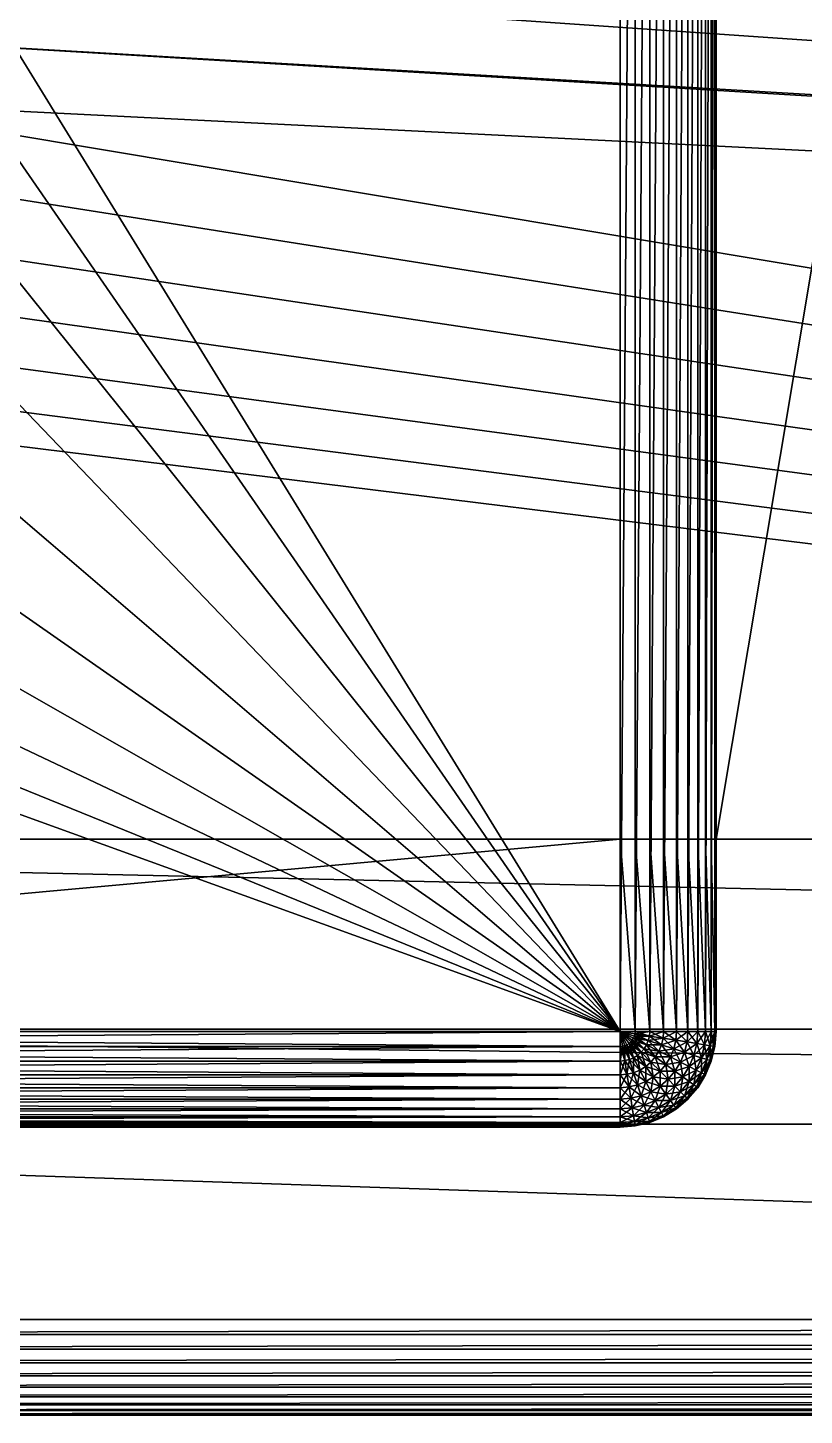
# Model space of a CAD drawing. Header units: millimetres. Extents: x 19.3 to 105.6, y 153.8 to 217.3.
# Drawn here: x 39.44 to 45.87, y 153.79 to 165.29 of the extents above; entities that cross this region are included whole.
import ezdxf

# ---------------------------------------------------------------- set-up
doc = ezdxf.new("R2010")
doc.units = ezdxf.units.MM
doc.layers.get('0').update_dxf_attribs({"color": 132, "linetype": 'CONTINUOUS'})

msp = doc.modelspace()

# ---------------------------------------------------------------- linework, layer by layer
at = {"invisible_edges": 16}
for points in [[(44.348, 174.436, 19.044), (39.274, 165.222, 19.044), (39.206, 166.028, 19.044)], [(44.348, 156.973, 19.044), (39.274, 165.222, 19.044), (44.348, 174.436, 19.044)], [(44.472, 174.436, 19.034), (44.472, 156.973, 19.034), (44.348, 156.973, 19.044)], [(44.472, 174.436, 19.034), (44.348, 156.973, 19.044), (44.348, 174.436, 19.044)], [(44.593, 174.436, 19.005), (44.593, 156.973, 19.005), (44.472, 156.973, 19.034)], [(44.593, 174.436, 19.005), (44.472, 156.973, 19.034), (44.472, 174.436, 19.034)], [(44.708, 174.436, 18.957), (44.708, 156.973, 18.957), (44.593, 156.973, 19.005)], [(44.708, 174.436, 18.957), (44.593, 156.973, 19.005), (44.593, 174.436, 19.005)], [(44.814, 174.436, 18.892), (44.814, 156.973, 18.892), (44.708, 156.973, 18.957)], [(44.814, 174.436, 18.892), (44.708, 156.973, 18.957), (44.708, 174.436, 18.957)], [(44.909, 174.436, 18.811), (44.909, 156.973, 18.811), (44.814, 156.973, 18.892)], [(44.909, 174.436, 18.811), (44.814, 156.973, 18.892), (44.814, 174.436, 18.892)], [(44.99, 174.436, 18.716), (44.99, 156.973, 18.716), (44.909, 156.973, 18.811)], [(44.99, 174.436, 18.716), (44.909, 156.973, 18.811), (44.909, 174.436, 18.811)], [(45.055, 174.436, 18.61), (45.055, 156.973, 18.61), (44.99, 156.973, 18.716)], [(45.055, 174.436, 18.61), (44.99, 156.973, 18.716), (44.99, 174.436, 18.716)], [(45.103, 174.436, 18.495), (45.103, 156.973, 18.495), (45.055, 156.973, 18.61)], [(45.103, 174.436, 18.495), (45.055, 156.973, 18.61), (45.055, 174.436, 18.61)], [(45.132, 174.436, 18.374), (45.132, 156.973, 18.374), (45.103, 156.973, 18.495)], [(45.132, 174.436, 18.374), (45.103, 156.973, 18.495), (45.103, 174.436, 18.495)], [(45.142, 174.436, 18.25), (45.142, 156.973, 18.25), (45.132, 156.973, 18.374)], [(45.142, 174.436, 18.25), (45.132, 156.973, 18.374), (45.132, 174.436, 18.374)], [(47.529, 172.842, 4.763), (45.142, 158.567, 4.763), (45.142, 174.436, 4.763)], [(45.142, 158.567, 5.556), (45.142, 156.973, 18.25), (45.142, 174.436, 18.25)], [(45.142, 158.567, 5.556), (45.142, 174.436, 18.25), (45.142, 158.567, 4.763)], [(45.142, 158.567, 4.763), (45.142, 174.436, 18.25), (45.142, 174.436, 4.763)], [(47.529, 158.567, 4.763), (45.142, 158.567, 4.763), (47.529, 172.842, 4.763)], [(35.174, 168.326, 21.431), (87.313, 164.422, 21.431), (34.64, 168.394, 21.431)], [(34.64, 168.394, 21.431), (87.313, 164.422, 21.431), (87.222, 164.953, 21.431)], [(34.64, 168.394, 21.431), (87.222, 164.953, 21.431), (87.222, 165.491, 21.431)], [(87.313, 164.422, 21.431), (35.174, 168.326, 21.431), (35.689, 168.168, 21.431)], [(35.689, 168.168, 21.431), (36.17, 167.926, 21.431), (87.313, 164.422, 21.431)], [(87.313, 164.422, 21.431), (36.17, 167.926, 21.431), (36.603, 167.606, 21.431)], [(88.497, 162.669, 21.431), (88.093, 163.025, 21.431), (36.603, 167.606, 21.431)], [(36.603, 167.606, 21.431), (88.093, 163.025, 21.431), (87.755, 163.444, 21.431)], [(36.976, 167.217, 21.431), (89.456, 162.186, 21.431), (36.603, 167.606, 21.431)], [(36.603, 167.606, 21.431), (89.456, 162.186, 21.431), (88.956, 162.387, 21.431)], [(36.603, 167.606, 21.431), (88.956, 162.387, 21.431), (88.497, 162.669, 21.431)], [(87.313, 164.422, 21.431), (36.603, 167.606, 21.431), (87.492, 163.914, 21.431)], [(87.492, 163.914, 21.431), (36.603, 167.606, 21.431), (87.755, 163.444, 21.431)], [(36.976, 167.217, 21.431), (37.277, 166.771, 21.431), (89.456, 162.186, 21.431)], [(89.456, 162.186, 21.431), (37.277, 166.771, 21.431), (37.499, 166.28, 21.431)], [(37.499, 166.28, 21.431), (37.635, 165.759, 21.431), (89.456, 162.186, 21.431)], [(89.456, 162.186, 21.431), (37.635, 165.759, 21.431), (37.68, 165.222, 21.431)], [(89.982, 162.073, 21.431), (37.68, 165.222, 21.431), (37.635, 164.686, 21.431)], [(89.456, 162.186, 21.431), (37.68, 165.222, 21.431), (89.982, 162.073, 21.431)], [(44.348, 156.973, 19.044), (39.206, 164.416, 19.044), (39.274, 165.222, 19.044)], [(98.025, 154.586, 21.431), (37.635, 164.686, 21.431), (37.499, 164.164, 21.431)], [(89.982, 162.073, 21.431), (37.635, 164.686, 21.431), (98.025, 154.586, 21.431)], [(39.002, 163.633, 19.044), (39.206, 164.416, 19.044), (44.348, 156.973, 19.044)], [(37.499, 164.164, 21.431), (37.277, 163.674, 21.431), (98.025, 154.586, 21.431)], [(98.025, 154.586, 21.431), (37.277, 163.674, 21.431), (36.976, 163.228, 21.431)], [(44.348, 156.973, 19.044), (38.669, 162.896, 19.044), (39.002, 163.633, 19.044)], [(98.025, 154.586, 21.431), (36.976, 163.228, 21.431), (36.603, 162.839, 21.431)], [(36.603, 162.839, 21.431), (36.17, 162.519, 21.431), (98.025, 154.586, 21.431)], [(44.348, 156.973, 19.044), (38.216, 162.226, 19.044), (38.669, 162.896, 19.044)], [(98.025, 154.586, 21.431), (36.17, 162.519, 21.431), (35.689, 162.276, 21.431)], [(98.025, 154.586, 21.431), (35.689, 162.276, 21.431), (26.866, 154.586, 21.431)], [(37.656, 161.642, 19.044), (38.216, 162.226, 19.044), (44.348, 156.973, 19.044)], [(37.006, 161.161, 19.044), (37.656, 161.642, 19.044), (44.348, 156.973, 19.044)], [(37.006, 161.161, 19.044), (44.348, 156.973, 19.044), (36.283, 160.797, 19.044)], [(44.348, 156.973, 19.044), (35.51, 160.56, 19.044), (36.283, 160.797, 19.044)], [(44.348, 156.973, 19.044), (34.708, 160.458, 19.044), (35.51, 160.56, 19.044)], [(26.866, 156.973, 19.044), (34.708, 160.458, 19.044), (44.348, 156.973, 19.044)], [(44.348, 156.973, 4.763), (44.348, 158.567, 4.763), (26.866, 156.973, 4.763)], [(26.866, 156.973, 4.763), (44.348, 158.567, 4.763), (26.866, 158.567, 4.763)], [(98.025, 158.567), (98.025, 156.993), (26.866, 158.567)], [(26.866, 158.567), (98.025, 156.993), (26.866, 156.993)], [(98.025, 158.567), (26.866, 158.567), (61.652, 158.567, 4.763)], [(61.652, 158.567, 4.763), (26.866, 158.567), (59.264, 158.567, 4.763)], [(26.866, 158.567, 4.763), (44.348, 158.567, 4.763), (26.866, 158.567)], [(26.866, 158.567), (44.348, 158.567, 4.763), (44.472, 158.567, 4.772)], [(44.472, 158.567, 4.772), (45.142, 158.567, 4.763), (26.866, 158.567)], [(26.866, 158.567), (45.142, 158.567, 4.763), (47.529, 158.567, 4.763)], [(26.866, 158.567), (47.529, 158.567, 4.763), (59.264, 158.567, 4.763)], [(44.472, 156.973, 4.772), (44.472, 158.567, 4.772), (44.348, 158.567, 4.763)], [(44.472, 156.973, 4.772), (44.348, 158.567, 4.763), (44.348, 156.973, 4.763)], [(44.593, 158.567, 4.801), (45.142, 158.567, 4.763), (44.472, 158.567, 4.772)], [(44.593, 156.973, 4.801), (44.593, 158.567, 4.801), (44.472, 158.567, 4.772)], [(44.593, 156.973, 4.801), (44.472, 158.567, 4.772), (44.472, 156.973, 4.772)], [(44.593, 158.567, 4.801), (44.708, 158.567, 4.849), (45.142, 158.567, 4.763)], [(44.708, 156.973, 4.849), (44.708, 158.567, 4.849), (44.593, 158.567, 4.801)], [(44.708, 156.973, 4.849), (44.593, 158.567, 4.801), (44.593, 156.973, 4.801)], [(44.708, 158.567, 4.849), (44.814, 158.567, 4.914), (45.142, 158.567, 4.763)], [(44.814, 156.973, 4.914), (44.814, 158.567, 4.914), (44.708, 158.567, 4.849)], [(44.814, 156.973, 4.914), (44.708, 158.567, 4.849), (44.708, 156.973, 4.849)], [(45.142, 158.567, 4.763), (44.814, 158.567, 4.914), (44.909, 158.567, 4.995)], [(44.909, 156.973, 4.995), (44.909, 158.567, 4.995), (44.814, 158.567, 4.914)], [(44.909, 156.973, 4.995), (44.814, 158.567, 4.914), (44.814, 156.973, 4.914)], [(45.142, 158.567, 4.763), (44.909, 158.567, 4.995), (44.99, 158.567, 5.09)], [(44.99, 156.973, 5.09), (44.99, 158.567, 5.09), (44.909, 158.567, 4.995)], [(44.99, 156.973, 5.09), (44.909, 158.567, 4.995), (44.909, 156.973, 4.995)], [(44.99, 158.567, 5.09), (45.055, 158.567, 5.196), (45.142, 158.567, 4.763)], [(45.055, 156.973, 5.196), (45.055, 158.567, 5.196), (44.99, 158.567, 5.09)], [(45.055, 156.973, 5.196), (44.99, 158.567, 5.09), (44.99, 156.973, 5.09)], [(45.142, 158.567, 4.763), (45.055, 158.567, 5.196), (45.103, 158.567, 5.311)], [(45.103, 156.973, 5.311), (45.103, 158.567, 5.311), (45.055, 158.567, 5.196)], [(45.103, 156.973, 5.311), (45.055, 158.567, 5.196), (45.055, 156.973, 5.196)], [(45.142, 158.567, 4.763), (45.103, 158.567, 5.311), (45.132, 158.567, 5.432)], [(45.132, 156.973, 5.432), (45.132, 158.567, 5.432), (45.103, 158.567, 5.311)], [(45.132, 156.973, 5.432), (45.103, 158.567, 5.311), (45.103, 156.973, 5.311)], [(45.132, 158.567, 5.432), (45.142, 158.567, 5.556), (45.142, 158.567, 4.763)], [(45.142, 156.973, 5.556), (45.142, 158.567, 5.556), (45.132, 158.567, 5.432)], [(45.142, 156.973, 5.556), (45.132, 158.567, 5.432), (45.132, 156.973, 5.432)], [(45.142, 156.973, 5.556), (45.142, 156.973, 18.25), (45.142, 158.567, 5.556)], [(98.025, 156.993), (98.025, 156.205, 0.787), (26.866, 156.993)], [(26.866, 156.993), (98.025, 156.205, 0.787), (26.866, 156.205, 0.787)], [(26.866, 156.849, 4.772), (44.348, 156.849, 4.772), (44.348, 156.973, 4.763)], [(26.866, 156.849, 4.772), (44.348, 156.973, 4.763), (26.866, 156.973, 4.763)], [(26.866, 156.973, 19.044), (44.348, 156.973, 19.044), (44.348, 156.849, 19.034)], [(26.866, 156.973, 19.044), (44.348, 156.849, 19.034), (26.866, 156.849, 19.034)], [(44.448, 156.901, 4.772), (44.459, 156.917, 4.772), (44.348, 156.973, 4.763)], [(44.348, 156.973, 4.763), (44.471, 156.954, 4.772), (44.472, 156.973, 4.772)], [(44.466, 156.935, 4.772), (44.471, 156.954, 4.772), (44.348, 156.973, 4.763)], [(44.436, 156.886, 4.772), (44.448, 156.901, 4.772), (44.348, 156.973, 4.763)], [(44.421, 156.873, 4.772), (44.436, 156.886, 4.772), (44.348, 156.973, 4.763)], [(44.404, 156.863, 4.772), (44.421, 156.873, 4.772), (44.348, 156.973, 4.763)], [(44.386, 156.855, 4.772), (44.404, 156.863, 4.772), (44.348, 156.973, 4.763)], [(44.367, 156.851, 4.772), (44.386, 156.855, 4.772), (44.348, 156.973, 4.763)], [(44.348, 156.849, 4.772), (44.367, 156.851, 4.772), (44.348, 156.973, 4.763)], [(44.459, 156.917, 4.772), (44.466, 156.935, 4.772), (44.348, 156.973, 4.763)], [(44.348, 156.973, 19.044), (44.472, 156.973, 19.034), (44.471, 156.954, 19.034)], [(44.471, 156.954, 19.034), (44.466, 156.935, 19.034), (44.348, 156.973, 19.044)], [(44.466, 156.935, 19.034), (44.459, 156.917, 19.034), (44.348, 156.973, 19.044)], [(44.459, 156.917, 19.034), (44.448, 156.901, 19.034), (44.348, 156.973, 19.044)], [(44.448, 156.901, 19.034), (44.436, 156.886, 19.034), (44.348, 156.973, 19.044)], [(44.436, 156.886, 19.034), (44.421, 156.873, 19.034), (44.348, 156.973, 19.044)], [(44.421, 156.873, 19.034), (44.404, 156.863, 19.034), (44.348, 156.973, 19.044)], [(44.348, 156.973, 19.044), (44.386, 156.855, 19.034), (44.367, 156.851, 19.034)], [(44.348, 156.973, 19.044), (44.367, 156.851, 19.034), (44.348, 156.849, 19.034)], [(44.404, 156.863, 19.034), (44.386, 156.855, 19.034), (44.348, 156.973, 19.044)], [(44.59, 156.935, 4.801), (44.472, 156.973, 4.772), (44.471, 156.954, 4.772)], [(44.471, 156.954, 19.034), (44.472, 156.973, 19.034), (44.593, 156.973, 19.005)], [(44.593, 156.973, 19.005), (44.59, 156.935, 19.005), (44.471, 156.954, 19.034)], [(44.593, 156.973, 4.801), (44.472, 156.973, 4.772), (44.59, 156.935, 4.801)], [(44.704, 156.917, 4.849), (44.593, 156.973, 4.801), (44.59, 156.935, 4.801)], [(44.59, 156.935, 19.005), (44.593, 156.973, 19.005), (44.708, 156.973, 18.957)], [(44.708, 156.973, 18.957), (44.704, 156.917, 18.957), (44.59, 156.935, 19.005)], [(44.708, 156.973, 4.849), (44.593, 156.973, 4.801), (44.704, 156.917, 4.849)], [(44.809, 156.901, 4.914), (44.708, 156.973, 4.849), (44.704, 156.917, 4.849)], [(44.704, 156.917, 18.957), (44.708, 156.973, 18.957), (44.814, 156.973, 18.892)], [(44.814, 156.973, 18.892), (44.809, 156.901, 18.892), (44.704, 156.917, 18.957)], [(44.814, 156.973, 4.914), (44.708, 156.973, 4.849), (44.809, 156.901, 4.914)], [(44.902, 156.886, 4.995), (44.814, 156.973, 4.914), (44.809, 156.901, 4.914)], [(44.809, 156.901, 18.892), (44.814, 156.973, 18.892), (44.909, 156.973, 18.811)], [(44.909, 156.973, 18.811), (44.902, 156.886, 18.811), (44.809, 156.901, 18.892)], [(44.909, 156.973, 4.995), (44.814, 156.973, 4.914), (44.902, 156.886, 4.995)], [(44.982, 156.873, 5.09), (44.909, 156.973, 4.995), (44.902, 156.886, 4.995)], [(44.902, 156.886, 18.811), (44.909, 156.973, 18.811), (44.99, 156.973, 18.716)], [(44.99, 156.973, 18.716), (44.982, 156.873, 18.716), (44.902, 156.886, 18.811)], [(44.99, 156.973, 5.09), (44.909, 156.973, 4.995), (44.982, 156.873, 5.09)], [(45.046, 156.863, 5.196), (44.99, 156.973, 5.09), (44.982, 156.873, 5.09)], [(44.982, 156.873, 18.716), (44.99, 156.973, 18.716), (45.055, 156.973, 18.61)], [(45.055, 156.973, 18.61), (45.046, 156.863, 18.61), (44.982, 156.873, 18.716)], [(45.055, 156.973, 5.196), (44.99, 156.973, 5.09), (45.046, 156.863, 5.196)], [(45.093, 156.855, 5.311), (45.055, 156.973, 5.196), (45.046, 156.863, 5.196)], [(45.046, 156.863, 18.61), (45.055, 156.973, 18.61), (45.103, 156.973, 18.495)], [(45.103, 156.973, 18.495), (45.093, 156.855, 18.495), (45.046, 156.863, 18.61)], [(45.103, 156.973, 5.311), (45.055, 156.973, 5.196), (45.093, 156.855, 5.311)], [(45.093, 156.855, 5.311), (45.122, 156.851, 5.432), (45.103, 156.973, 5.311)], [(45.132, 156.973, 18.374), (45.122, 156.851, 18.374), (45.093, 156.855, 18.495)], [(45.132, 156.973, 18.374), (45.093, 156.855, 18.495), (45.103, 156.973, 18.495)], [(45.103, 156.973, 5.311), (45.122, 156.851, 5.432), (45.132, 156.973, 5.432)], [(45.122, 156.851, 5.432), (45.132, 156.849, 5.556), (45.132, 156.973, 5.432)], [(45.142, 156.973, 18.25), (45.132, 156.849, 18.25), (45.122, 156.851, 18.374)], [(45.142, 156.973, 18.25), (45.122, 156.851, 18.374), (45.132, 156.973, 18.374)], [(45.132, 156.973, 5.432), (45.132, 156.849, 5.556), (45.142, 156.973, 5.556)], [(45.142, 156.973, 18.25), (45.142, 156.973, 5.556), (45.132, 156.849, 5.556)], [(45.142, 156.973, 18.25), (45.132, 156.849, 5.556), (45.132, 156.849, 18.25)], [(26.866, 156.728, 4.801), (44.348, 156.728, 4.801), (44.348, 156.849, 4.772)], [(26.866, 156.728, 4.801), (44.348, 156.849, 4.772), (26.866, 156.849, 4.772)], [(26.866, 156.849, 19.034), (44.348, 156.849, 19.034), (44.348, 156.728, 19.005)], [(26.866, 156.849, 19.034), (44.348, 156.728, 19.005), (26.866, 156.728, 19.005)], [(44.348, 156.728, 4.801), (44.386, 156.731, 4.801), (44.367, 156.851, 4.772)], [(44.348, 156.728, 4.801), (44.367, 156.851, 4.772), (44.348, 156.849, 4.772)], [(44.348, 156.849, 19.034), (44.367, 156.851, 19.034), (44.386, 156.731, 19.005)], [(44.348, 156.849, 19.034), (44.386, 156.731, 19.005), (44.348, 156.728, 19.005)], [(44.386, 156.731, 4.801), (44.386, 156.855, 4.772), (44.367, 156.851, 4.772)], [(44.367, 156.851, 19.034), (44.386, 156.855, 19.034), (44.424, 156.74, 19.005)], [(44.367, 156.851, 19.034), (44.424, 156.74, 19.005), (44.386, 156.731, 19.005)], [(44.424, 156.74, 4.801), (44.404, 156.863, 4.772), (44.386, 156.855, 4.772)], [(44.404, 156.863, 19.034), (44.459, 156.755, 19.005), (44.386, 156.855, 19.034)], [(44.386, 156.731, 4.801), (44.424, 156.74, 4.801), (44.386, 156.855, 4.772)], [(44.386, 156.855, 19.034), (44.459, 156.755, 19.005), (44.424, 156.74, 19.005)], [(44.459, 156.755, 4.801), (44.421, 156.873, 4.772), (44.404, 156.863, 4.772)], [(44.421, 156.873, 19.034), (44.492, 156.775, 19.005), (44.404, 156.863, 19.034)], [(44.424, 156.74, 4.801), (44.459, 156.755, 4.801), (44.404, 156.863, 4.772)], [(44.492, 156.775, 19.005), (44.459, 156.755, 19.005), (44.404, 156.863, 19.034)], [(44.492, 156.775, 4.801), (44.436, 156.886, 4.772), (44.421, 156.873, 4.772)], [(44.436, 156.886, 19.034), (44.521, 156.8, 19.005), (44.421, 156.873, 19.034)], [(44.459, 156.755, 4.801), (44.492, 156.775, 4.801), (44.421, 156.873, 4.772)], [(44.521, 156.8, 19.005), (44.492, 156.775, 19.005), (44.421, 156.873, 19.034)], [(44.521, 156.8, 4.801), (44.448, 156.901, 4.772), (44.436, 156.886, 4.772)], [(44.448, 156.901, 19.034), (44.546, 156.829, 19.005), (44.436, 156.886, 19.034)], [(44.492, 156.775, 4.801), (44.521, 156.8, 4.801), (44.436, 156.886, 4.772)], [(44.546, 156.829, 19.005), (44.521, 156.8, 19.005), (44.436, 156.886, 19.034)], [(44.459, 156.917, 4.772), (44.448, 156.901, 4.772), (44.546, 156.829, 4.801)], [(44.459, 156.917, 19.034), (44.566, 156.862, 19.005), (44.448, 156.901, 19.034)], [(44.521, 156.8, 4.801), (44.546, 156.829, 4.801), (44.448, 156.901, 4.772)], [(44.566, 156.862, 19.005), (44.546, 156.829, 19.005), (44.448, 156.901, 19.034)], [(44.459, 156.917, 4.772), (44.566, 156.862, 4.801), (44.466, 156.935, 4.772)], [(44.466, 156.935, 19.034), (44.581, 156.898, 19.005), (44.459, 156.917, 19.034)], [(44.546, 156.829, 4.801), (44.566, 156.862, 4.801), (44.459, 156.917, 4.772)], [(44.581, 156.898, 19.005), (44.566, 156.862, 19.005), (44.459, 156.917, 19.034)], [(44.581, 156.898, 4.801), (44.471, 156.954, 4.772), (44.466, 156.935, 4.772)], [(44.471, 156.954, 19.034), (44.59, 156.935, 19.005), (44.466, 156.935, 19.034)], [(44.581, 156.898, 4.801), (44.466, 156.935, 4.772), (44.566, 156.862, 4.801)], [(44.59, 156.935, 19.005), (44.581, 156.898, 19.005), (44.466, 156.935, 19.034)], [(44.59, 156.935, 4.801), (44.471, 156.954, 4.772), (44.581, 156.898, 4.801)], [(44.546, 156.829, 4.801), (44.639, 156.762, 4.849), (44.566, 156.862, 4.801)], [(44.566, 156.862, 19.005), (44.669, 156.81, 18.957), (44.546, 156.829, 19.005)], [(44.669, 156.81, 4.849), (44.581, 156.898, 4.801), (44.566, 156.862, 4.801)], [(44.581, 156.898, 19.005), (44.691, 156.862, 18.957), (44.566, 156.862, 19.005)], [(44.669, 156.81, 4.849), (44.566, 156.862, 4.801), (44.639, 156.762, 4.849)], [(44.691, 156.862, 18.957), (44.669, 156.81, 18.957), (44.566, 156.862, 19.005)], [(44.691, 156.862, 4.849), (44.59, 156.935, 4.801), (44.581, 156.898, 4.801)], [(44.59, 156.935, 19.005), (44.704, 156.917, 18.957), (44.581, 156.898, 19.005)], [(44.704, 156.917, 18.957), (44.691, 156.862, 18.957), (44.581, 156.898, 19.005)], [(44.691, 156.862, 4.849), (44.581, 156.898, 4.801), (44.669, 156.81, 4.849)], [(44.704, 156.917, 4.849), (44.59, 156.935, 4.801), (44.691, 156.862, 4.849)], [(44.764, 156.762, 4.914), (44.691, 156.862, 4.849), (44.669, 156.81, 4.849)], [(44.691, 156.862, 18.957), (44.792, 156.829, 18.892), (44.669, 156.81, 18.957)], [(44.792, 156.829, 4.914), (44.704, 156.917, 4.849), (44.691, 156.862, 4.849)], [(44.704, 156.917, 18.957), (44.809, 156.901, 18.892), (44.691, 156.862, 18.957)], [(44.809, 156.901, 18.892), (44.792, 156.829, 18.892), (44.691, 156.862, 18.957)], [(44.792, 156.829, 4.914), (44.691, 156.862, 4.849), (44.764, 156.762, 4.914)], [(44.809, 156.901, 4.914), (44.704, 156.917, 4.849), (44.792, 156.829, 4.914)], [(44.882, 156.8, 4.995), (44.809, 156.901, 4.914), (44.792, 156.829, 4.914)], [(44.809, 156.901, 18.892), (44.902, 156.886, 18.811), (44.792, 156.829, 18.892)], [(44.902, 156.886, 18.811), (44.882, 156.8, 18.811), (44.792, 156.829, 18.892)], [(44.902, 156.886, 4.995), (44.809, 156.901, 4.914), (44.882, 156.8, 4.995)], [(44.959, 156.775, 5.09), (44.902, 156.886, 4.995), (44.882, 156.8, 4.995)], [(44.902, 156.886, 18.811), (44.982, 156.873, 18.716), (44.882, 156.8, 18.811)], [(44.982, 156.873, 18.716), (44.959, 156.775, 18.716), (44.882, 156.8, 18.811)], [(44.982, 156.873, 5.09), (44.902, 156.886, 4.995), (44.959, 156.775, 5.09)], [(45.021, 156.755, 5.196), (44.982, 156.873, 5.09), (44.959, 156.775, 5.09)], [(44.982, 156.873, 18.716), (45.046, 156.863, 18.61), (44.959, 156.775, 18.716)], [(45.046, 156.863, 18.61), (45.021, 156.755, 18.61), (44.959, 156.775, 18.716)], [(45.046, 156.863, 5.196), (44.982, 156.873, 5.09), (45.021, 156.755, 5.196)], [(45.066, 156.74, 5.311), (45.046, 156.863, 5.196), (45.021, 156.755, 5.196)], [(45.046, 156.863, 18.61), (45.093, 156.855, 18.495), (45.021, 156.755, 18.61)], [(45.021, 156.755, 18.61), (45.093, 156.855, 18.495), (45.066, 156.74, 18.495)], [(45.093, 156.855, 5.311), (45.046, 156.863, 5.196), (45.066, 156.74, 5.311)], [(45.066, 156.74, 5.311), (45.093, 156.731, 5.432), (45.093, 156.855, 5.311)], [(45.066, 156.74, 18.495), (45.093, 156.855, 18.495), (45.122, 156.851, 18.374)], [(45.066, 156.74, 18.495), (45.122, 156.851, 18.374), (45.093, 156.731, 18.374)], [(45.093, 156.855, 5.311), (45.093, 156.731, 5.432), (45.122, 156.851, 5.432)], [(45.093, 156.731, 5.432), (45.103, 156.728, 5.556), (45.122, 156.851, 5.432)], [(45.093, 156.731, 18.374), (45.122, 156.851, 18.374), (45.132, 156.849, 18.25)], [(45.093, 156.731, 18.374), (45.132, 156.849, 18.25), (45.103, 156.728, 18.25)], [(45.122, 156.851, 5.432), (45.103, 156.728, 5.556), (45.132, 156.849, 5.556)], [(45.132, 156.849, 18.25), (45.132, 156.849, 5.556), (45.103, 156.728, 5.556)], [(45.132, 156.849, 18.25), (45.103, 156.728, 5.556), (45.103, 156.728, 18.25)], [(44.404, 156.618, 4.849), (44.424, 156.74, 4.801), (44.386, 156.731, 4.801)], [(44.386, 156.731, 19.005), (44.424, 156.74, 19.005), (44.459, 156.631, 18.957)], [(44.404, 156.618, 4.849), (44.459, 156.631, 4.849), (44.424, 156.74, 4.801)], [(44.459, 156.631, 4.849), (44.459, 156.755, 4.801), (44.424, 156.74, 4.801)], [(44.424, 156.74, 19.005), (44.459, 156.755, 19.005), (44.511, 156.652, 18.957)], [(44.424, 156.74, 19.005), (44.511, 156.652, 18.957), (44.459, 156.631, 18.957)], [(44.511, 156.652, 4.849), (44.492, 156.775, 4.801), (44.459, 156.755, 4.801)], [(44.492, 156.775, 19.005), (44.56, 156.682, 18.957), (44.459, 156.755, 19.005)], [(44.459, 156.631, 4.849), (44.511, 156.652, 4.849), (44.459, 156.755, 4.801)], [(44.459, 156.755, 19.005), (44.56, 156.682, 18.957), (44.511, 156.652, 18.957)], [(44.56, 156.682, 4.849), (44.521, 156.8, 4.801), (44.492, 156.775, 4.801)], [(44.521, 156.8, 19.005), (44.603, 156.719, 18.957), (44.492, 156.775, 19.005)], [(44.511, 156.652, 4.849), (44.56, 156.682, 4.849), (44.492, 156.775, 4.801)], [(44.603, 156.719, 18.957), (44.56, 156.682, 18.957), (44.492, 156.775, 19.005)], [(44.603, 156.719, 4.849), (44.546, 156.829, 4.801), (44.521, 156.8, 4.801)], [(44.546, 156.829, 19.005), (44.639, 156.762, 18.957), (44.521, 156.8, 19.005)], [(44.56, 156.682, 4.849), (44.603, 156.719, 4.849), (44.521, 156.8, 4.801)], [(44.639, 156.762, 18.957), (44.603, 156.719, 18.957), (44.521, 156.8, 19.005)], [(44.603, 156.719, 4.849), (44.639, 156.762, 4.849), (44.546, 156.829, 4.801)], [(44.669, 156.81, 18.957), (44.639, 156.762, 18.957), (44.546, 156.829, 19.005)], [(44.603, 156.719, 4.849), (44.678, 156.644, 4.914), (44.639, 156.762, 4.849)], [(44.639, 156.762, 18.957), (44.725, 156.699, 18.892), (44.603, 156.719, 18.957)], [(44.725, 156.699, 4.914), (44.669, 156.81, 4.849), (44.639, 156.762, 4.849)], [(44.669, 156.81, 18.957), (44.764, 156.762, 18.892), (44.639, 156.762, 18.957)], [(44.725, 156.699, 4.914), (44.639, 156.762, 4.849), (44.678, 156.644, 4.914)], [(44.764, 156.762, 18.892), (44.725, 156.699, 18.892), (44.639, 156.762, 18.957)], [(44.792, 156.829, 18.892), (44.764, 156.762, 18.892), (44.669, 156.81, 18.957)], [(44.764, 156.762, 4.914), (44.669, 156.81, 4.849), (44.725, 156.699, 4.914)], [(44.802, 156.644, 4.995), (44.764, 156.762, 4.914), (44.725, 156.699, 4.914)], [(44.764, 156.762, 18.892), (44.848, 156.719, 18.811), (44.725, 156.699, 18.892)], [(44.848, 156.719, 4.995), (44.792, 156.829, 4.914), (44.764, 156.762, 4.914)], [(44.792, 156.829, 18.892), (44.882, 156.8, 18.811), (44.764, 156.762, 18.892)], [(44.882, 156.8, 18.811), (44.848, 156.719, 18.811), (44.764, 156.762, 18.892)], [(44.848, 156.719, 4.995), (44.764, 156.762, 4.914), (44.802, 156.644, 4.995)], [(44.882, 156.8, 4.995), (44.792, 156.829, 4.914), (44.848, 156.719, 4.995)], [(44.92, 156.682, 5.09), (44.882, 156.8, 4.995), (44.848, 156.719, 4.995)], [(44.882, 156.8, 18.811), (44.959, 156.775, 18.716), (44.848, 156.719, 18.811)], [(44.959, 156.775, 18.716), (44.92, 156.682, 18.716), (44.848, 156.719, 18.811)], [(44.959, 156.775, 5.09), (44.882, 156.8, 4.995), (44.92, 156.682, 5.09)], [(44.978, 156.652, 5.196), (44.959, 156.775, 5.09), (44.92, 156.682, 5.09)], [(44.959, 156.775, 18.716), (45.021, 156.755, 18.61), (44.92, 156.682, 18.716)], [(44.92, 156.682, 18.716), (45.021, 156.755, 18.61), (44.978, 156.652, 18.61)], [(45.021, 156.755, 5.196), (44.959, 156.775, 5.09), (44.978, 156.652, 5.196)], [(45.021, 156.631, 5.311), (45.021, 156.755, 5.196), (44.978, 156.652, 5.196)], [(44.978, 156.652, 18.61), (45.021, 156.755, 18.61), (45.066, 156.74, 18.495)], [(44.978, 156.652, 18.61), (45.066, 156.74, 18.495), (45.021, 156.631, 18.495)], [(45.066, 156.74, 5.311), (45.021, 156.755, 5.196), (45.021, 156.631, 5.311)], [(45.021, 156.631, 5.311), (45.046, 156.618, 5.432), (45.066, 156.74, 5.311)], [(45.021, 156.631, 18.495), (45.066, 156.74, 18.495), (45.093, 156.731, 18.374)], [(45.066, 156.74, 5.311), (45.046, 156.618, 5.432), (45.093, 156.731, 5.432)], [(26.866, 156.613, 4.849), (44.348, 156.613, 4.849), (44.348, 156.728, 4.801)], [(26.866, 156.613, 4.849), (44.348, 156.728, 4.801), (26.866, 156.728, 4.801)], [(26.866, 156.728, 19.005), (44.348, 156.728, 19.005), (44.348, 156.613, 18.957)], [(26.866, 156.728, 19.005), (44.348, 156.613, 18.957), (26.866, 156.613, 18.957)], [(44.348, 156.613, 4.849), (44.404, 156.618, 4.849), (44.386, 156.731, 4.801)], [(44.348, 156.613, 4.849), (44.386, 156.731, 4.801), (44.348, 156.728, 4.801)], [(44.348, 156.728, 19.005), (44.386, 156.731, 19.005), (44.404, 156.618, 18.957)], [(44.348, 156.728, 19.005), (44.404, 156.618, 18.957), (44.348, 156.613, 18.957)], [(44.386, 156.731, 19.005), (44.459, 156.631, 18.957), (44.404, 156.618, 18.957)], [(44.421, 156.513, 4.914), (44.459, 156.631, 4.849), (44.404, 156.618, 4.849)], [(44.404, 156.618, 18.957), (44.459, 156.631, 18.957), (44.492, 156.53, 18.892)], [(44.421, 156.513, 4.914), (44.492, 156.53, 4.914), (44.459, 156.631, 4.849)], [(44.492, 156.53, 4.914), (44.511, 156.652, 4.849), (44.459, 156.631, 4.849)], [(44.459, 156.631, 18.957), (44.511, 156.652, 18.957), (44.56, 156.558, 18.892)], [(44.459, 156.631, 18.957), (44.56, 156.558, 18.892), (44.492, 156.53, 18.892)], [(44.492, 156.53, 4.914), (44.56, 156.558, 4.914), (44.511, 156.652, 4.849)], [(44.56, 156.558, 4.914), (44.56, 156.682, 4.849), (44.511, 156.652, 4.849)], [(44.511, 156.652, 18.957), (44.56, 156.682, 18.957), (44.622, 156.596, 18.892)], [(44.511, 156.652, 18.957), (44.622, 156.596, 18.892), (44.56, 156.558, 18.892)], [(44.622, 156.596, 4.914), (44.603, 156.719, 4.849), (44.56, 156.682, 4.849)], [(44.603, 156.719, 18.957), (44.678, 156.644, 18.892), (44.56, 156.682, 18.957)], [(44.56, 156.558, 4.914), (44.622, 156.596, 4.914), (44.56, 156.682, 4.849)], [(44.56, 156.682, 18.957), (44.678, 156.644, 18.892), (44.622, 156.596, 18.892)], [(44.622, 156.596, 4.914), (44.678, 156.644, 4.914), (44.603, 156.719, 4.849)], [(44.725, 156.699, 18.892), (44.678, 156.644, 18.892), (44.603, 156.719, 18.957)], [(44.622, 156.596, 4.914), (44.678, 156.519, 4.995), (44.678, 156.644, 4.914)], [(44.622, 156.596, 18.892), (44.678, 156.644, 18.892), (44.745, 156.577, 18.811)], [(44.745, 156.577, 4.995), (44.725, 156.699, 4.914), (44.678, 156.644, 4.914)], [(44.725, 156.699, 18.892), (44.802, 156.644, 18.811), (44.678, 156.644, 18.892)], [(44.745, 156.577, 4.995), (44.678, 156.644, 4.914), (44.678, 156.519, 4.995)], [(44.678, 156.644, 18.892), (44.802, 156.644, 18.811), (44.745, 156.577, 18.811)], [(44.848, 156.719, 18.811), (44.802, 156.644, 18.811), (44.725, 156.699, 18.892)], [(44.802, 156.644, 4.995), (44.725, 156.699, 4.914), (44.745, 156.577, 4.995)], [(44.802, 156.519, 5.09), (44.802, 156.644, 4.995), (44.745, 156.577, 4.995)], [(44.745, 156.577, 18.811), (44.802, 156.644, 18.811), (44.867, 156.596, 18.716)], [(44.867, 156.596, 5.09), (44.848, 156.719, 4.995), (44.802, 156.644, 4.995)], [(44.848, 156.719, 18.811), (44.92, 156.682, 18.716), (44.802, 156.644, 18.811)], [(44.802, 156.644, 18.811), (44.92, 156.682, 18.716), (44.867, 156.596, 18.716)], [(44.867, 156.596, 5.09), (44.802, 156.644, 4.995), (44.802, 156.519, 5.09)], [(44.92, 156.682, 5.09), (44.848, 156.719, 4.995), (44.867, 156.596, 5.09)], [(44.92, 156.558, 5.196), (44.92, 156.682, 5.09), (44.867, 156.596, 5.09)], [(44.867, 156.596, 18.716), (44.92, 156.682, 18.716), (44.978, 156.652, 18.61)], [(44.867, 156.596, 18.716), (44.978, 156.652, 18.61), (44.92, 156.558, 18.61)], [(44.978, 156.652, 5.196), (44.92, 156.682, 5.09), (44.92, 156.558, 5.196)], [(44.959, 156.53, 5.311), (44.978, 156.652, 5.196), (44.92, 156.558, 5.196)], [(44.92, 156.558, 18.61), (44.978, 156.652, 18.61), (45.021, 156.631, 18.495)], [(44.92, 156.558, 18.61), (45.021, 156.631, 18.495), (44.959, 156.53, 18.495)], [(45.021, 156.631, 5.311), (44.978, 156.652, 5.196), (44.959, 156.53, 5.311)], [(44.959, 156.53, 5.311), (44.982, 156.513, 5.432), (45.021, 156.631, 5.311)], [(44.959, 156.53, 18.495), (45.021, 156.631, 18.495), (45.046, 156.618, 18.374)], [(45.021, 156.631, 5.311), (44.982, 156.513, 5.432), (45.046, 156.618, 5.432)], [(45.021, 156.631, 18.495), (45.093, 156.731, 18.374), (45.046, 156.618, 18.374)], [(45.046, 156.618, 5.432), (45.055, 156.613, 5.556), (45.093, 156.731, 5.432)], [(45.046, 156.618, 18.374), (45.093, 156.731, 18.374), (45.103, 156.728, 18.25)], [(45.046, 156.618, 18.374), (45.103, 156.728, 18.25), (45.055, 156.613, 18.25)], [(45.093, 156.731, 5.432), (45.055, 156.613, 5.556), (45.103, 156.728, 5.556)], [(45.103, 156.728, 18.25), (45.103, 156.728, 5.556), (45.055, 156.613, 5.556)], [(45.103, 156.728, 18.25), (45.055, 156.613, 5.556), (45.055, 156.613, 18.25)], [(26.866, 156.507, 4.914), (44.348, 156.507, 4.914), (44.348, 156.613, 4.849)], [(26.866, 156.507, 4.914), (44.348, 156.613, 4.849), (26.866, 156.613, 4.849)], [(26.866, 156.613, 18.957), (44.348, 156.613, 18.957), (44.348, 156.507, 18.892)], [(26.866, 156.613, 18.957), (44.348, 156.507, 18.892), (26.866, 156.507, 18.892)], [(26.866, 156.412, 4.995), (44.348, 156.412, 4.995), (44.348, 156.507, 4.914)], [(26.866, 156.412, 4.995), (44.348, 156.507, 4.914), (26.866, 156.507, 4.914)], [(26.866, 156.507, 18.892), (44.348, 156.507, 18.892), (44.348, 156.412, 18.811)], [(26.866, 156.507, 18.892), (44.348, 156.412, 18.811), (26.866, 156.412, 18.811)], [(44.348, 156.507, 4.914), (44.421, 156.513, 4.914), (44.404, 156.618, 4.849)], [(44.348, 156.507, 4.914), (44.404, 156.618, 4.849), (44.348, 156.613, 4.849)], [(44.348, 156.613, 18.957), (44.404, 156.618, 18.957), (44.421, 156.513, 18.892)], [(44.348, 156.613, 18.957), (44.421, 156.513, 18.892), (44.348, 156.507, 18.892)], [(44.348, 156.412, 4.995), (44.436, 156.419, 4.995), (44.421, 156.513, 4.914)], [(44.348, 156.412, 4.995), (44.421, 156.513, 4.914), (44.348, 156.507, 4.914)], [(44.348, 156.507, 18.892), (44.421, 156.513, 18.892), (44.436, 156.419, 18.811)], [(44.348, 156.507, 18.892), (44.436, 156.419, 18.811), (44.348, 156.412, 18.811)], [(44.404, 156.618, 18.957), (44.492, 156.53, 18.892), (44.421, 156.513, 18.892)], [(44.436, 156.419, 4.995), (44.492, 156.53, 4.914), (44.421, 156.513, 4.914)], [(44.421, 156.513, 18.892), (44.492, 156.53, 18.892), (44.521, 156.44, 18.811)], [(44.421, 156.513, 18.892), (44.521, 156.44, 18.811), (44.436, 156.419, 18.811)], [(44.436, 156.419, 4.995), (44.521, 156.44, 4.995), (44.492, 156.53, 4.914)], [(44.521, 156.44, 4.995), (44.56, 156.558, 4.914), (44.492, 156.53, 4.914)], [(44.492, 156.53, 18.892), (44.56, 156.558, 18.892), (44.603, 156.473, 18.811)], [(44.492, 156.53, 18.892), (44.603, 156.473, 18.811), (44.521, 156.44, 18.811)], [(44.521, 156.44, 4.995), (44.603, 156.473, 4.995), (44.56, 156.558, 4.914)], [(44.603, 156.473, 4.995), (44.622, 156.596, 4.914), (44.56, 156.558, 4.914)], [(44.56, 156.558, 18.892), (44.622, 156.596, 18.892), (44.678, 156.519, 18.811)], [(44.56, 156.558, 18.892), (44.678, 156.519, 18.811), (44.603, 156.473, 18.811)], [(44.603, 156.473, 4.995), (44.678, 156.519, 4.995), (44.622, 156.596, 4.914)], [(44.603, 156.473, 4.995), (44.639, 156.401, 5.09), (44.678, 156.519, 4.995)], [(44.603, 156.473, 18.811), (44.678, 156.519, 18.811), (44.725, 156.454, 18.716)], [(44.622, 156.596, 18.892), (44.745, 156.577, 18.811), (44.678, 156.519, 18.811)], [(44.725, 156.454, 5.09), (44.678, 156.519, 4.995), (44.639, 156.401, 5.09)], [(44.725, 156.454, 5.09), (44.745, 156.577, 4.995), (44.678, 156.519, 4.995)], [(44.678, 156.519, 18.811), (44.745, 156.577, 18.811), (44.802, 156.519, 18.716)], [(44.678, 156.519, 18.811), (44.802, 156.519, 18.716), (44.725, 156.454, 18.716)], [(44.802, 156.519, 5.09), (44.745, 156.577, 4.995), (44.725, 156.454, 5.09)], [(44.764, 156.401, 5.196), (44.802, 156.519, 5.09), (44.725, 156.454, 5.09)], [(44.725, 156.454, 18.716), (44.802, 156.519, 18.716), (44.848, 156.473, 18.61)], [(44.745, 156.577, 18.811), (44.867, 156.596, 18.716), (44.802, 156.519, 18.716)], [(44.848, 156.473, 5.196), (44.802, 156.519, 5.09), (44.764, 156.401, 5.196)], [(44.848, 156.473, 5.196), (44.867, 156.596, 5.09), (44.802, 156.519, 5.09)], [(44.802, 156.519, 18.716), (44.867, 156.596, 18.716), (44.92, 156.558, 18.61)], [(44.802, 156.519, 18.716), (44.92, 156.558, 18.61), (44.848, 156.473, 18.61)], [(44.92, 156.558, 5.196), (44.867, 156.596, 5.09), (44.848, 156.473, 5.196)], [(44.882, 156.44, 5.311), (44.92, 156.558, 5.196), (44.848, 156.473, 5.196)], [(44.848, 156.473, 18.61), (44.92, 156.558, 18.61), (44.959, 156.53, 18.495)], [(44.848, 156.473, 18.61), (44.959, 156.53, 18.495), (44.882, 156.44, 18.495)], [(44.959, 156.53, 5.311), (44.92, 156.558, 5.196), (44.882, 156.44, 5.311)], [(44.882, 156.44, 5.311), (44.902, 156.419, 5.432), (44.959, 156.53, 5.311)], [(44.882, 156.44, 18.495), (44.959, 156.53, 18.495), (44.982, 156.513, 18.374)], [(44.882, 156.44, 18.495), (44.982, 156.513, 18.374), (44.902, 156.419, 18.374)], [(44.959, 156.53, 5.311), (44.902, 156.419, 5.432), (44.982, 156.513, 5.432)], [(44.902, 156.419, 5.432), (44.909, 156.412, 5.556), (44.982, 156.513, 5.432)], [(44.902, 156.419, 18.374), (44.982, 156.513, 18.374), (44.99, 156.507, 18.25)], [(44.902, 156.419, 18.374), (44.99, 156.507, 18.25), (44.909, 156.412, 18.25)], [(44.982, 156.513, 5.432), (44.909, 156.412, 5.556), (44.99, 156.507, 5.556)], [(44.99, 156.507, 18.25), (44.99, 156.507, 5.556), (44.909, 156.412, 5.556)], [(44.99, 156.507, 18.25), (44.909, 156.412, 5.556), (44.909, 156.412, 18.25)], [(44.959, 156.53, 18.495), (45.046, 156.618, 18.374), (44.982, 156.513, 18.374)], [(44.982, 156.513, 5.432), (44.99, 156.507, 5.556), (45.046, 156.618, 5.432)], [(44.982, 156.513, 18.374), (45.046, 156.618, 18.374), (45.055, 156.613, 18.25)], [(44.982, 156.513, 18.374), (45.055, 156.613, 18.25), (44.99, 156.507, 18.25)], [(45.046, 156.618, 5.432), (44.99, 156.507, 5.556), (45.055, 156.613, 5.556)], [(45.055, 156.613, 18.25), (45.055, 156.613, 5.556), (44.99, 156.507, 5.556)], [(45.055, 156.613, 18.25), (44.99, 156.507, 5.556), (44.99, 156.507, 18.25)], [(26.866, 156.331, 5.09), (44.348, 156.331, 5.09), (44.348, 156.412, 4.995)], [(26.866, 156.331, 5.09), (44.348, 156.412, 4.995), (26.866, 156.412, 4.995)], [(26.866, 156.412, 18.811), (44.348, 156.412, 18.811), (44.348, 156.331, 18.716)], [(26.866, 156.412, 18.811), (44.348, 156.331, 18.716), (26.866, 156.331, 18.716)], [(44.348, 156.331, 5.09), (44.448, 156.339, 5.09), (44.436, 156.419, 4.995)], [(44.348, 156.331, 5.09), (44.436, 156.419, 4.995), (44.348, 156.412, 4.995)], [(44.348, 156.412, 18.811), (44.436, 156.419, 18.811), (44.448, 156.339, 18.716)], [(44.348, 156.412, 18.811), (44.448, 156.339, 18.716), (44.348, 156.331, 18.716)], [(44.448, 156.339, 5.09), (44.521, 156.44, 4.995), (44.436, 156.419, 4.995)], [(44.436, 156.419, 18.811), (44.521, 156.44, 18.811), (44.546, 156.363, 18.716)], [(44.436, 156.419, 18.811), (44.546, 156.363, 18.716), (44.448, 156.339, 18.716)], [(44.448, 156.339, 5.09), (44.546, 156.363, 5.09), (44.521, 156.44, 4.995)], [(44.546, 156.363, 5.09), (44.603, 156.473, 4.995), (44.521, 156.44, 4.995)], [(44.521, 156.44, 18.811), (44.603, 156.473, 18.811), (44.639, 156.401, 18.716)], [(44.521, 156.44, 18.811), (44.639, 156.401, 18.716), (44.546, 156.363, 18.716)], [(44.546, 156.363, 5.09), (44.639, 156.401, 5.09), (44.603, 156.473, 4.995)], [(44.546, 156.363, 5.09), (44.566, 156.301, 5.196), (44.639, 156.401, 5.09)], [(44.546, 156.363, 18.716), (44.639, 156.401, 18.716), (44.669, 156.343, 18.61)], [(44.669, 156.343, 5.196), (44.639, 156.401, 5.09), (44.566, 156.301, 5.196)], [(44.603, 156.473, 18.811), (44.725, 156.454, 18.716), (44.639, 156.401, 18.716)], [(44.669, 156.343, 5.196), (44.725, 156.454, 5.09), (44.639, 156.401, 5.09)], [(44.639, 156.401, 18.716), (44.725, 156.454, 18.716), (44.764, 156.401, 18.61)], [(44.639, 156.401, 18.716), (44.764, 156.401, 18.61), (44.669, 156.343, 18.61)], [(44.764, 156.401, 5.196), (44.725, 156.454, 5.09), (44.669, 156.343, 5.196)], [(44.691, 156.301, 5.311), (44.764, 156.401, 5.196), (44.669, 156.343, 5.196)], [(44.669, 156.343, 18.61), (44.764, 156.401, 18.61), (44.792, 156.363, 18.495)], [(44.792, 156.363, 5.311), (44.764, 156.401, 5.196), (44.691, 156.301, 5.311)], [(44.725, 156.454, 18.716), (44.848, 156.473, 18.61), (44.764, 156.401, 18.61)], [(44.792, 156.363, 5.311), (44.848, 156.473, 5.196), (44.764, 156.401, 5.196)], [(44.764, 156.401, 18.61), (44.848, 156.473, 18.61), (44.882, 156.44, 18.495)], [(44.764, 156.401, 18.61), (44.882, 156.44, 18.495), (44.792, 156.363, 18.495)], [(44.882, 156.44, 5.311), (44.848, 156.473, 5.196), (44.792, 156.363, 5.311)], [(44.792, 156.363, 5.311), (44.809, 156.339, 5.432), (44.882, 156.44, 5.311)], [(44.792, 156.363, 18.495), (44.882, 156.44, 18.495), (44.902, 156.419, 18.374)], [(44.792, 156.363, 18.495), (44.902, 156.419, 18.374), (44.809, 156.339, 18.374)], [(44.882, 156.44, 5.311), (44.809, 156.339, 5.432), (44.902, 156.419, 5.432)], [(44.809, 156.339, 5.432), (44.814, 156.331, 5.556), (44.902, 156.419, 5.432)], [(44.809, 156.339, 18.374), (44.902, 156.419, 18.374), (44.909, 156.412, 18.25)], [(44.809, 156.339, 18.374), (44.909, 156.412, 18.25), (44.814, 156.331, 18.25)], [(44.902, 156.419, 5.432), (44.814, 156.331, 5.556), (44.909, 156.412, 5.556)], [(44.909, 156.412, 18.25), (44.909, 156.412, 5.556), (44.814, 156.331, 5.556)], [(44.909, 156.412, 18.25), (44.814, 156.331, 5.556), (44.814, 156.331, 18.25)], [(26.866, 156.266, 5.196), (44.348, 156.266, 5.196), (44.348, 156.331, 5.09)], [(26.866, 156.266, 5.196), (44.348, 156.331, 5.09), (26.866, 156.331, 5.09)], [(26.866, 156.331, 18.716), (44.348, 156.331, 18.716), (44.348, 156.266, 18.61)], [(26.866, 156.331, 18.716), (44.348, 156.266, 18.61), (26.866, 156.266, 18.61)], [(44.348, 156.266, 5.196), (44.459, 156.275, 5.196), (44.448, 156.339, 5.09)], [(44.348, 156.266, 5.196), (44.448, 156.339, 5.09), (44.348, 156.331, 5.09)], [(44.348, 156.331, 18.716), (44.448, 156.339, 18.716), (44.459, 156.275, 18.61)], [(44.348, 156.331, 18.716), (44.459, 156.275, 18.61), (44.348, 156.266, 18.61)], [(44.348, 156.219, 5.311), (44.459, 156.275, 5.196), (44.348, 156.266, 5.196)], [(44.348, 156.219, 5.311), (44.466, 156.228, 5.311), (44.459, 156.275, 5.196)], [(44.348, 156.266, 18.61), (44.459, 156.275, 18.61), (44.466, 156.228, 18.495)], [(44.459, 156.275, 5.196), (44.546, 156.363, 5.09), (44.448, 156.339, 5.09)], [(44.448, 156.339, 18.716), (44.546, 156.363, 18.716), (44.566, 156.301, 18.61)], [(44.448, 156.339, 18.716), (44.566, 156.301, 18.61), (44.459, 156.275, 18.61)], [(44.459, 156.275, 5.196), (44.566, 156.301, 5.196), (44.546, 156.363, 5.09)], [(44.459, 156.275, 5.196), (44.466, 156.228, 5.311), (44.566, 156.301, 5.196)], [(44.459, 156.275, 18.61), (44.566, 156.301, 18.61), (44.581, 156.256, 18.495)], [(44.459, 156.275, 18.61), (44.581, 156.256, 18.495), (44.466, 156.228, 18.495)], [(44.581, 156.256, 5.311), (44.566, 156.301, 5.196), (44.466, 156.228, 5.311)], [(44.546, 156.363, 18.716), (44.669, 156.343, 18.61), (44.566, 156.301, 18.61)], [(44.581, 156.256, 5.311), (44.669, 156.343, 5.196), (44.566, 156.301, 5.196)], [(44.566, 156.301, 18.61), (44.669, 156.343, 18.61), (44.691, 156.301, 18.495)], [(44.566, 156.301, 18.61), (44.691, 156.301, 18.495), (44.581, 156.256, 18.495)], [(44.691, 156.301, 5.311), (44.669, 156.343, 5.196), (44.581, 156.256, 5.311)], [(44.581, 156.256, 5.311), (44.59, 156.228, 5.432), (44.691, 156.301, 5.311)], [(44.581, 156.256, 18.495), (44.691, 156.301, 18.495), (44.704, 156.275, 18.374)], [(44.581, 156.256, 18.495), (44.704, 156.275, 18.374), (44.59, 156.228, 18.374)], [(44.691, 156.301, 5.311), (44.59, 156.228, 5.432), (44.704, 156.275, 5.432)], [(44.59, 156.228, 5.432), (44.593, 156.219, 5.556), (44.704, 156.275, 5.432)], [(44.59, 156.228, 18.374), (44.704, 156.275, 18.374), (44.708, 156.266, 18.25)], [(44.704, 156.275, 5.432), (44.593, 156.219, 5.556), (44.708, 156.266, 5.556)], [(44.669, 156.343, 18.61), (44.792, 156.363, 18.495), (44.691, 156.301, 18.495)], [(44.691, 156.301, 5.311), (44.704, 156.275, 5.432), (44.792, 156.363, 5.311)], [(44.691, 156.301, 18.495), (44.792, 156.363, 18.495), (44.809, 156.339, 18.374)], [(44.691, 156.301, 18.495), (44.809, 156.339, 18.374), (44.704, 156.275, 18.374)], [(44.792, 156.363, 5.311), (44.704, 156.275, 5.432), (44.809, 156.339, 5.432)], [(44.704, 156.275, 5.432), (44.708, 156.266, 5.556), (44.809, 156.339, 5.432)], [(44.704, 156.275, 18.374), (44.809, 156.339, 18.374), (44.814, 156.331, 18.25)], [(44.704, 156.275, 18.374), (44.814, 156.331, 18.25), (44.708, 156.266, 18.25)], [(44.809, 156.339, 5.432), (44.708, 156.266, 5.556), (44.814, 156.331, 5.556)], [(44.814, 156.331, 18.25), (44.814, 156.331, 5.556), (44.708, 156.266, 5.556)], [(44.814, 156.331, 18.25), (44.708, 156.266, 5.556), (44.708, 156.266, 18.25)], [(26.866, 156.219, 5.311), (44.348, 156.219, 5.311), (44.348, 156.266, 5.196)], [(26.866, 156.219, 5.311), (44.348, 156.266, 5.196), (26.866, 156.266, 5.196)], [(26.866, 156.266, 18.61), (44.348, 156.266, 18.61), (44.348, 156.219, 18.495)], [(26.866, 156.266, 18.61), (44.348, 156.219, 18.495), (26.866, 156.219, 18.495)], [(26.866, 156.19, 5.432), (44.348, 156.19, 5.432), (44.348, 156.219, 5.311)], [(26.866, 156.19, 5.432), (44.348, 156.219, 5.311), (26.866, 156.219, 5.311)], [(26.866, 156.219, 18.495), (44.348, 156.219, 18.495), (44.348, 156.19, 18.374)], [(26.866, 156.219, 18.495), (44.348, 156.19, 18.374), (26.866, 156.19, 18.374)], [(26.866, 153.792, 2.375), (26.866, 156.205, 2.375), (98.025, 153.792, 2.375)], [(98.025, 153.792, 2.375), (26.866, 156.205, 2.375), (98.025, 156.205, 2.375)], [(98.025, 156.205, 0.787), (98.025, 156.205, 2.375), (26.866, 156.205, 0.787)], [(26.866, 156.205, 0.787), (98.025, 156.205, 2.375), (26.866, 156.205, 2.375)], [(26.866, 156.18, 5.556), (44.348, 156.18, 5.556), (44.348, 156.19, 5.432)], [(26.866, 156.18, 5.556), (44.348, 156.19, 5.432), (26.866, 156.19, 5.432)], [(26.866, 156.19, 18.374), (44.348, 156.19, 18.374), (44.348, 156.18, 18.25)], [(26.866, 156.19, 18.374), (44.348, 156.18, 18.25), (26.866, 156.18, 18.25)], [(44.348, 156.18, 5.556), (26.866, 156.18, 5.556), (44.348, 156.18, 18.25)], [(44.348, 156.18, 18.25), (26.866, 156.18, 5.556), (26.866, 156.18, 18.25)], [(44.348, 156.266, 18.61), (44.466, 156.228, 18.495), (44.348, 156.219, 18.495)], [(44.348, 156.219, 5.311), (44.348, 156.19, 5.432), (44.466, 156.228, 5.311)], [(44.466, 156.228, 5.311), (44.348, 156.19, 5.432), (44.471, 156.199, 5.432)], [(44.348, 156.219, 18.495), (44.466, 156.228, 18.495), (44.471, 156.199, 18.374)], [(44.348, 156.219, 18.495), (44.471, 156.199, 18.374), (44.348, 156.19, 18.374)], [(44.348, 156.19, 5.432), (44.348, 156.18, 5.556), (44.471, 156.199, 5.432)], [(44.471, 156.199, 5.432), (44.348, 156.18, 5.556), (44.472, 156.19, 5.556)], [(44.348, 156.19, 18.374), (44.471, 156.199, 18.374), (44.472, 156.19, 18.25)], [(44.472, 156.19, 18.25), (44.472, 156.19, 5.556), (44.348, 156.18, 5.556)], [(44.472, 156.19, 18.25), (44.348, 156.18, 5.556), (44.348, 156.18, 18.25)], [(44.348, 156.19, 18.374), (44.472, 156.19, 18.25), (44.348, 156.18, 18.25)], [(44.466, 156.228, 5.311), (44.471, 156.199, 5.432), (44.581, 156.256, 5.311)], [(44.466, 156.228, 18.495), (44.581, 156.256, 18.495), (44.59, 156.228, 18.374)], [(44.466, 156.228, 18.495), (44.59, 156.228, 18.374), (44.471, 156.199, 18.374)], [(44.581, 156.256, 5.311), (44.471, 156.199, 5.432), (44.59, 156.228, 5.432)], [(44.471, 156.199, 5.432), (44.472, 156.19, 5.556), (44.59, 156.228, 5.432)], [(44.471, 156.199, 18.374), (44.59, 156.228, 18.374), (44.593, 156.219, 18.25)], [(44.471, 156.199, 18.374), (44.593, 156.219, 18.25), (44.472, 156.19, 18.25)], [(44.59, 156.228, 5.432), (44.472, 156.19, 5.556), (44.593, 156.219, 5.556)], [(44.593, 156.219, 18.25), (44.593, 156.219, 5.556), (44.472, 156.19, 5.556)], [(44.593, 156.219, 18.25), (44.472, 156.19, 5.556), (44.472, 156.19, 18.25)], [(44.59, 156.228, 18.374), (44.708, 156.266, 18.25), (44.593, 156.219, 18.25)], [(44.708, 156.266, 18.25), (44.708, 156.266, 5.556), (44.593, 156.219, 5.556)], [(44.708, 156.266, 18.25), (44.593, 156.219, 5.556), (44.593, 156.219, 18.25)], [(98.025, 154.586, 21.431), (26.866, 154.586, 21.431), (26.866, 154.462, 21.421)], [(98.025, 154.586, 21.431), (26.866, 154.462, 21.421), (98.025, 154.462, 21.421)], [(98.025, 154.462, 21.421), (26.866, 154.462, 21.421), (26.866, 154.341, 21.392)], [(98.025, 154.462, 21.421), (26.866, 154.341, 21.392), (98.025, 154.341, 21.392)], [(98.025, 154.341, 21.392), (26.866, 154.341, 21.392), (26.866, 154.226, 21.345)], [(98.025, 154.341, 21.392), (26.866, 154.226, 21.345), (98.025, 154.226, 21.345)], [(98.025, 154.226, 21.345), (26.866, 154.226, 21.345), (26.866, 154.119, 21.28)], [(98.025, 154.226, 21.345), (26.866, 154.119, 21.28), (98.025, 154.119, 21.28)], [(98.025, 154.119, 21.28), (26.866, 154.119, 21.28), (26.866, 154.025, 21.199)], [(98.025, 154.119, 21.28), (26.866, 154.025, 21.199), (98.025, 154.025, 21.199)], [(98.025, 154.025, 21.199), (26.866, 154.025, 21.199), (26.866, 153.944, 21.104)], [(98.025, 154.025, 21.199), (26.866, 153.944, 21.104), (98.025, 153.944, 21.104)], [(98.025, 153.944, 21.104), (26.866, 153.944, 21.104), (26.866, 153.879, 20.998)], [(98.025, 153.944, 21.104), (26.866, 153.879, 20.998), (98.025, 153.879, 20.998)], [(98.025, 153.879, 20.998), (26.866, 153.879, 20.998), (26.866, 153.831, 20.883)], [(98.025, 153.879, 20.998), (26.866, 153.831, 20.883), (98.025, 153.831, 20.883)], [(98.025, 153.831, 20.883), (26.866, 153.831, 20.883), (26.866, 153.802, 20.762)], [(98.025, 153.831, 20.883), (26.866, 153.802, 20.762), (98.025, 153.802, 20.762)], [(98.025, 153.802, 20.762), (26.866, 153.802, 20.762), (26.866, 153.792, 20.638)], [(98.025, 153.802, 20.762), (26.866, 153.792, 20.638), (98.025, 153.792, 20.638)], [(47.649, 153.792, 3.975), (26.866, 153.792, 2.375), (57.174, 153.792, 3.975)], [(57.174, 153.792, 3.975), (26.866, 153.792, 2.375), (98.025, 153.792, 2.375)], [(47.649, 153.792, 3.975), (47.4, 153.792, 3.995), (26.866, 153.792, 2.375)], [(26.866, 153.792, 2.375), (47.4, 153.792, 3.995), (47.158, 153.792, 4.053)], [(26.866, 153.792, 2.375), (47.158, 153.792, 4.053), (46.928, 153.792, 4.148)], [(46.139, 153.792, 5.072), (26.866, 153.792, 2.375), (46.234, 153.792, 4.842)], [(46.234, 153.792, 4.842), (26.866, 153.792, 2.375), (46.364, 153.792, 4.629)], [(47.4, 153.792, 16.656), (47.649, 153.792, 16.675), (26.866, 153.792, 20.638)], [(26.866, 153.792, 20.638), (47.649, 153.792, 16.675), (57.174, 153.792, 16.675)], [(26.866, 153.792, 20.638), (57.174, 153.792, 16.675), (98.025, 153.792, 20.638)], [(46.928, 153.792, 4.148), (46.716, 153.792, 4.278), (26.866, 153.792, 2.375)], [(26.866, 153.792, 2.375), (46.716, 153.792, 4.278), (46.526, 153.792, 4.44)], [(26.866, 153.792, 2.375), (46.526, 153.792, 4.44), (46.364, 153.792, 4.629)], [(46.081, 153.792, 15.336), (46.139, 153.792, 15.578), (26.866, 153.792, 20.638)], [(26.866, 153.792, 20.638), (46.139, 153.792, 15.578), (46.234, 153.792, 15.808)], [(46.234, 153.792, 15.808), (46.364, 153.792, 16.021), (26.866, 153.792, 20.638)], [(26.866, 153.792, 20.638), (46.364, 153.792, 16.021), (46.526, 153.792, 16.21)], [(26.866, 153.792, 20.638), (46.526, 153.792, 16.21), (46.716, 153.792, 16.372)], [(46.716, 153.792, 16.372), (46.928, 153.792, 16.502), (26.866, 153.792, 20.638)], [(26.866, 153.792, 20.638), (46.928, 153.792, 16.502), (47.158, 153.792, 16.597)], [(26.866, 153.792, 20.638), (47.158, 153.792, 16.597), (47.4, 153.792, 16.656)], [(46.139, 153.792, 5.072), (46.081, 153.792, 5.314), (26.866, 153.792, 2.375)], [(26.866, 153.792, 2.375), (46.081, 153.792, 5.314), (46.061, 153.792, 5.563)], [(26.866, 153.792, 2.375), (46.061, 153.792, 5.563), (26.866, 153.792, 20.638)], [(26.866, 153.792, 20.638), (46.061, 153.792, 5.563), (46.061, 153.792, 15.088)], [(26.866, 153.792, 20.638), (46.061, 153.792, 15.088), (46.081, 153.792, 15.336)]]:
    msp.add_3dface(points, dxfattribs=at)

doc.saveas('drawing.dxf')
